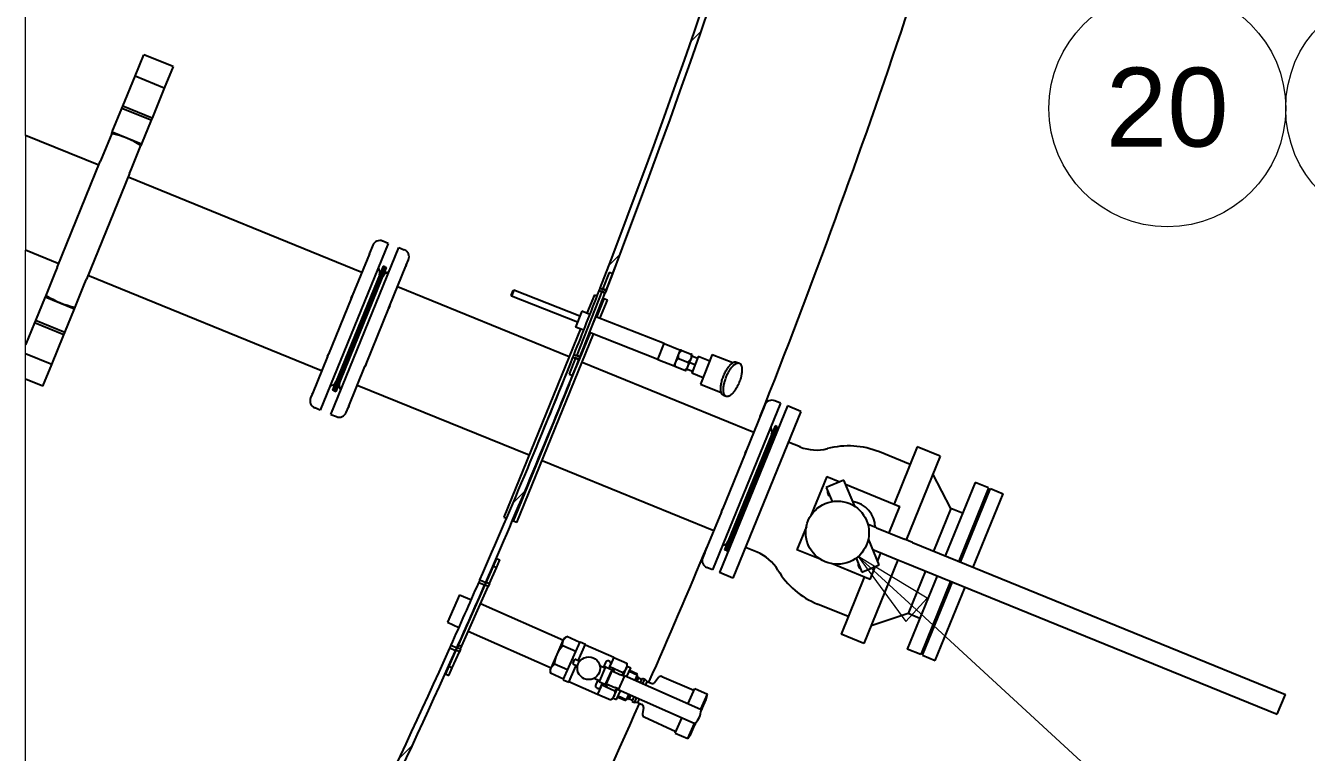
# Model space of a CAD drawing. Header units: millimetres. Extents: x 0 to 157650, y 0 to 89100.
# Drawn here: x 121416 to 127499, y 59235 to 62687 of the extents above; entities that cross this region are included whole.
import ezdxf

# ---------------------------------------------------------------- set-up
doc = ezdxf.new("R2010")
doc.units = ezdxf.units.MM
doc.header["$LTSCALE"] = 150
for name, color, linetype, lineweight in [('Hatch', 7, 'Continuous', 18), ('Symbol', 7, 'Continuous', 18), ('Visible', 7, 'Continuous', 25), ('Visible Narrow', 7, 'Continuous', 18)]:
    doc.layers.add(name, color=color, linetype=linetype, lineweight=lineweight)
doc.styles.add('Note Text', font='arial.ttf')
pattern_1 = [(45, (0, 0), (-336.7596, 336.7596), [])]
pattern_2 = [(30.00002, (0, 0), (-238.1252, 412.4445), [])]

# ---------------------------------------------------------------- blocks, each defined once
blk = doc.blocks.new('Balloon25')
at = {"layer": 'Symbol'}
for p, q in [((837.643, 399.417), (835.803, 401.109)), ((837.982, 399.785), (835.803, 401.109)), ((835.803, 401.109), (837.305, 399.049)), ((837.305, 399.049), (837.982, 399.785)), ((837.643, 399.417), (845.635, 392.073)), ((848.388, 393.293), (864.799, 393.293)), ((848.388, 385.793), (864.799, 385.793))]:
    blk.add_line(p, q, dxfattribs=at)
at = {"layer": 'Symbol', "flags": 128}
blk.add_lwpolyline([(837.982, 399.785), (835.803, 401.109), (837.305, 399.049), (837.982, 399.785)], dxfattribs=at)
at = {"layer": 'Symbol'}
for centre, start, end in [((848.388, 389.543), 90, 270), ((864.799, 389.543), 270, 90)]:
    blk.add_arc(centre, 3.75, start, end, dxfattribs=at)
blk.add_solid([(837.982, 399.785), (835.803, 401.109), (837.305, 399.049), (837.982, 399.785)], dxfattribs=at)
at = {"layer": 'Symbol', "insert": (856.594, 389.564), "char_height": 2.5, "attachment_point": 5, "style": 'Note Text'}
blk.add_mtext('PD1.C1.CV22', dxfattribs=at)
blk = doc.blocks.new('Balloon46')
at = {"layer": 'Symbol'}
for p, q in [((868.9, 423.341), (866.755, 421.962)), ((867.103, 421.603), (868.9, 423.341)), ((867.451, 421.243), (868.9, 423.341)), ((866.755, 421.962), (867.451, 421.243)), ((867.103, 421.603), (863.271, 417.895))]:
    blk.add_line(p, q, dxfattribs=at)
at = {"layer": 'Symbol', "flags": 128}
blk.add_lwpolyline([(867.451, 421.243), (868.9, 423.341), (866.755, 421.962), (867.451, 421.243)], dxfattribs=at)
at = {"layer": 'Symbol'}
for centre in [(845.586, 415.296), (853.086, 415.296), (860.586, 415.296)]:
    blk.add_circle(centre, 3.75, dxfattribs=at)
blk.add_solid([(867.451, 421.243), (868.9, 423.341), (866.755, 421.962), (867.451, 421.243)], dxfattribs=at)
at = {"layer": 'Symbol', "char_height": 2.5, "attachment_point": 5, "style": 'Note Text'}
for s, insert in [('20', (845.586, 415.317)), ('18', (853.086, 415.317)), ('22', (860.586, 415.296))]:
    blk.add_mtext(s, dxfattribs=dict(at, insert=insert))

msp = doc.modelspace()

# ---------------------------------------------------------------- hatches: boundary and pattern name
at = {"layer": 'Hatch'}
h = msp.add_hatch(dxfattribs=at)
h.set_pattern_fill('ANSI31', color=256, scale=3810, style=0)
h.set_pattern_definition(pattern_1)
edge = h.paths.add_edge_path()
edge.add_ellipse((90746.5, 74387.2), major_axis=(12957.5, 33426.4), ratio=1, start_angle=270, end_angle=284.76254)
edge.add_line((126371.3, 70374.9), (126341.5, 70378.3))
edge.add_ellipse((90746.5, 74387.2), major_axis=(-4008.9, -35595), ratio=1, start_angle=75.23746, end_angle=90, ccw=False)
edge.add_line((124144.9, 61440.5), (124172.9, 61429.7))
h = msp.add_hatch(dxfattribs=at)
h.set_pattern_fill('ANSI31', color=256, scale=3810, style=0)
h.set_pattern_definition(pattern_1)
h.paths.add_polyline_path([(124204.4, 61508.7), (124203.6, 61509), (124187.7, 61515.3), (124157.4, 61438.2), (124173.7, 61431.8), (124174.1, 61431.6)])
h = msp.add_hatch(dxfattribs=at)
h.set_pattern_fill('ANSI31', color=256, scale=3810, style=0)
h.set_pattern_definition(pattern_1)
edge = h.paths.add_edge_path()
edge.add_ellipse((90746.5, 74387.2), major_axis=(13273.5, 33302.2), ratio=1, start_angle=270, end_angle=270.51947)
edge.add_line((124167.7, 61416.2), (124139.7, 61427))
edge.add_ellipse((90746.5, 74387.2), major_axis=(-12960.2, -33393.2), ratio=1, start_angle=89.48053, end_angle=90, ccw=False)
edge.add_line((124020.8, 61124.8), (124048.7, 61113.7))
h = msp.add_hatch(dxfattribs=at)
h.set_pattern_fill('ANSI31', color=256, scale=3810, style=0)
h.set_pattern_definition(pattern_1)
h.paths.add_polyline_path([(124033.2, 61122.3), (124049.6, 61115.9), (124049.9, 61115.7), (124168.8, 61418.1), (124152.1, 61424.7), (124151.2, 61422.5)])
h = msp.add_hatch(dxfattribs=at)
h.set_pattern_fill('ANSI31', color=256, scale=3810, style=0)
h.set_pattern_definition(pattern_1)
edge = h.paths.add_edge_path()
edge.add_ellipse((90746.5, 74387.2), major_axis=(14344.9, 32854.9), ratio=1, start_angle=270, end_angle=271.83243)
edge.add_line((124043.3, 61100.2), (124015.5, 61111.3))
edge.add_ellipse((90746.5, 74387.2), major_axis=(-13275.9, -33268.9), ratio=1, start_angle=88.16757, end_angle=90, ccw=False)
edge.add_line((123573.9, 60054.3), (123601.4, 60042.3))
h = msp.add_hatch(dxfattribs=at)
h.set_pattern_fill('ANSI31', color=256, scale=3810, style=0)
h.set_pattern_definition(pattern_1)
h.paths.add_polyline_path([(123997.5, 61031.7), (124013.4, 61025.5), (124014.3, 61025.1), (124044.6, 61102.2), (124027.8, 61108.8), (124027, 61106.7)])
h = msp.add_hatch(dxfattribs=at)
h.set_pattern_fill('ANSI31', color=256, scale=3810, angle=-14.99998, style=0)
h.set_pattern_definition(pattern_2)
h.paths.add_polyline_path([(123652.7, 60112.6), (123636.2, 60119.9), (123602.7, 60044.2), (123619.2, 60036.9)])
h = msp.add_hatch(dxfattribs=at)
h.set_pattern_fill('ANSI31', color=256, scale=3810, style=0)
h.set_pattern_definition(pattern_1)
edge = h.paths.add_edge_path()
edge.add_ellipse((90746.5, 74387.2), major_axis=(14655.5, 32717.6), ratio=1, start_angle=270, end_angle=270.51947)
edge.add_line((123595.6, 60029), (123568.1, 60041))
edge.add_ellipse((90746.5, 74387.2), major_axis=(-14346.2, -32821.6), ratio=1, start_angle=89.48053, end_angle=90, ccw=False)
edge.add_line((123436.7, 59744), (123464.1, 59731.7))
h = msp.add_hatch(dxfattribs=at)
h.set_pattern_fill('ANSI31', color=256, scale=3810, angle=-14.99998, style=0)
h.set_pattern_definition(pattern_2)
h.paths.add_polyline_path([(123465.4, 59733.8), (123481.9, 59726.5), (123613.3, 60023.6), (123596.8, 60030.9)])
h = msp.add_hatch(dxfattribs=at)
h.set_pattern_fill('ANSI31', color=256, scale=3810, style=0)
h.set_pattern_definition(pattern_1)
edge = h.paths.add_edge_path()
edge.add_line((121629, 56180.2), (121594.2, 56180.2))
edge.add_ellipse((90746.5, 74387.2), major_axis=(-14656.5, -32684.3), ratio=1, start_angle=83.60259, end_angle=90)
edge.add_line((123430.8, 59730.8), (123458.1, 59718.5))
edge.add_ellipse((90746.5, 74387.2), major_axis=(18207, 30882.5), ratio=1, start_angle=270, end_angle=276.36912, ccw=False)
h = msp.add_hatch(dxfattribs=at)
h.set_pattern_fill('ANSI31', color=256, scale=3810, angle=-14.99998, style=0)
h.set_pattern_definition(pattern_2)
h.paths.add_polyline_path([(123426, 59644.7), (123442.5, 59637.5), (123476, 59713.2), (123459.5, 59720.5)])

# ---------------------------------------------------------------- linework, layer by layer
at = {"layer": 'Visible', "color": 9, "true_color": 0xc0c0c0}
for p, q in [((121935.7, 62446.7), (121977.5, 62549.3)), ((122116.4, 62492.7), (121977.5, 62549.3)), ((122116.4, 62492.7), (122074.6, 62390.1)), ((121878, 62305.1), (121935.7, 62446.7)), ((122074.6, 62390.1), (121935.7, 62446.7)), ((122074.6, 62390.1), (122017, 62248.5)), ((121827.9, 62182.1), (121873.7, 62294.3)), ((121873.7, 62294.3), (121878, 62305.1)), ((122012.6, 62237.8), (121873.7, 62294.3)), ((122017, 62248.5), (121878, 62305.1)), ((122012.6, 62237.8), (121966.8, 62125.5)), ((122017, 62248.5), (122012.6, 62237.8)), ((121763.6, 62024.1), (121416.1, 62165.7)), ((121824.8, 62174.5), (121779.6, 62063.5)), ((121824.8, 62174.5), (121827.9, 62182.1)), ((121827.9, 62182.1), (121966.8, 62125.5)), ((121918.5, 62006.9), (121963.7, 62117.9)), ((121966.8, 62125.5), (121963.7, 62117.9)), ((121779.6, 62063.5), (121770.7, 62041.7)), ((121565.9, 61539), (121770.7, 62041.7)), ((121909.7, 61985.1), (121704.9, 61482.4)), ((121909.7, 61985.1), (121918.5, 62006.9)), ((123012.4, 61515.4), (121902.5, 61967.5)), ((121573.1, 61556.5), (121416.1, 61620.5)), ((123138.2, 61653.1), (122815.6, 60861.3)), ((122865.6, 60841), (123188.2, 61632.8)), ((123064.9, 61644.1), (123050.9, 61609.8)), ((123138.2, 61653.1), (123111.8, 61663.9)), ((123188.2, 61632.8), (123214.6, 61622)), ((123048.5, 61603.9), (122967.3, 61404.7)), ((123048.5, 61603.9), (123050.9, 61609.8)), ((123224.1, 61550), (123234.4, 61575.1)), ((121557, 61517.1), (121511.8, 61406.2)), ((121565.9, 61539), (121557, 61517.1)), ((122821.9, 61047.8), (121712, 61499.9)), ((123113.6, 61544.9), (122873.6, 60955.9)), ((122882, 60952.6), (123121.9, 61541.6)), ((123121.9, 61541.6), (122882, 60952.6)), ((122890.3, 60949.2), (123130.2, 61538.2)), ((123121.9, 61541.6), (123113.6, 61544.9)), ((123121.9, 61541.6), (123130.2, 61538.2)), ((123145.7, 61357.4), (123222.1, 61544.9)), ((123224.1, 61550), (123222.1, 61544.9)), ((124187.7, 61515.3), (124157.4, 61438.2)), ((124174.1, 61431.6), (124204.4, 61508.7)), ((124204.4, 61508.7), (124187.7, 61515.3)), ((124204.4, 61508.7), (124219.2, 61546.1)), ((124219.2, 61546.1), (124218, 61546.6)), ((121650.8, 61349.6), (121696, 61460.5)), ((121696, 61460.5), (121704.9, 61482.4)), ((123997.3, 61114.1), (123181.9, 61446.3)), ((124144.9, 61440.5), (124172.9, 61429.7)), ((124157.4, 61438.2), (124174.1, 61431.6)), ((121508.8, 61398.6), (121463, 61286.3)), ((121511.8, 61406.2), (121508.8, 61398.6)), ((121508.8, 61398.6), (121647.7, 61342)), ((122962.2, 61392), (122854.4, 61127.5)), ((122962.2, 61392), (122967.3, 61404.7)), ((123722.5, 61406.2), (123731.3, 61428.5)), ((123722.5, 61406.2), (123724.2, 61402.3)), ((123735.2, 61430.2), (123724.2, 61402.3)), ((124036.9, 61279.3), (123724.2, 61402.3)), ((123731.3, 61428.5), (123735.2, 61430.2)), ((124047.8, 61307.2), (123735.2, 61430.2)), ((124152.1, 61424.7), (124033.2, 61122.3)), ((124049.9, 61115.7), (124168.8, 61418.1)), ((124117.1, 61408.2), (124081.7, 61321.2)), ((124117.1, 61408.2), (124130.3, 61402.9)), ((124162.3, 61389.8), (124127.1, 61303.3)), ((124167.7, 61416.2), (124139.7, 61427)), ((124143.8, 61296.7), (124179, 61383)), ((124152.1, 61424.7), (124154.3, 61430.4)), ((124168.8, 61418.1), (124152.1, 61424.7)), ((124179, 61383), (124162.3, 61389.8)), ((124174.1, 61431.6), (124168.8, 61418.1)), ((121601.9, 61229.7), (121647.7, 61342)), ((121647.7, 61342), (121650.8, 61349.6)), ((123032.7, 61080), (123140.7, 61345.1)), ((123145.7, 61357.4), (123140.7, 61345.1)), ((124057.1, 61330.8), (124027.6, 61255.7)), ((124096.2, 61315.5), (124057.1, 61330.8)), ((121458.6, 61275.6), (121416.1, 61171.1)), ((121463, 61286.3), (121458.6, 61275.6)), ((121597.6, 61219), (121458.6, 61275.6)), ((121601.9, 61229.7), (121463, 61286.3)), ((124066.7, 61240.3), (124027.6, 61255.7)), ((124448, 61177.1), (124124.1, 61304.5)), ((121539.9, 61077.4), (121597.6, 61219)), ((121597.6, 61219), (121601.9, 61229.7)), ((124051.2, 61246.4), (123687.1, 60352.5)), ((123748.9, 60327.3), (124113.4, 61222)), ((124096.6, 61228.6), (124029.5, 61063.9)), ((124418.5, 61102), (124094.6, 61229.4)), ((124418.4, 61101.9), (124448, 61177.2)), ((124448, 61177.2), (124526.2, 61146.5)), ((124517.2, 61123.7), (124520.4, 61131.6)), ((124520.4, 61131.6), (124526.2, 61146.5)), ((124531.8, 61144.3), (124576.5, 61126.7)), ((121539.9, 61077.4), (121416.1, 61127.8)), ((121498.1, 60974.8), (121539.9, 61077.4)), ((122849.5, 61115.5), (122778.3, 60940.5)), ((122849.5, 61115.5), (122854.4, 61127.5)), ((123032.7, 61080), (123027.6, 61067.6)), ((123830.7, 60657.5), (124006.8, 61089.6)), ((124027.8, 61108.8), (123997.5, 61031.7)), ((124014.3, 61025.1), (124044.6, 61102.2)), ((124043.3, 61100.2), (124015.5, 61111.3)), ((124020.8, 61124.8), (124048.7, 61113.7)), ((124027.8, 61108.8), (124030.1, 61114.5)), ((124044.6, 61102.2), (124027.8, 61108.8)), ((124033.2, 61122.3), (124049.9, 61115.7)), ((124049.9, 61115.7), (124044.6, 61102.2)), ((124059.2, 61089), (124874.6, 60756.8)), ((124418.4, 61101.9), (124496.6, 61071.1)), ((124496.6, 61071.1), (124502.4, 61086)), ((124502.4, 61086), (124505.5, 61093.9)), ((124505.5, 61093.9), (124517.2, 61123.7)), ((124516.9, 61106.6), (124561.7, 61089)), ((124561.4, 61072), (124558.3, 61064)), ((124573.1, 61101.7), (124561.4, 61072)), ((124595.1, 61075.9), (124567.2, 61086.9)), ((124576.2, 61109.7), (124573.1, 61101.7)), ((124582.1, 61124.5), (124576.2, 61109.7)), ((124607.2, 61106.6), (124579.3, 61117.6)), ((124610.6, 61115.2), (124579.7, 61036.5)), ((124665.1, 61093.8), (124610.6, 61115.2)), ((124677.3, 61125), (124621.9, 60984)), ((124677.3, 61125), (124775.1, 61086.5)), ((124792.3, 61089.4), (124805.3, 61084.3)), ((122951.3, 60880.2), (123027.6, 61067.6)), ((123997.5, 61031.7), (124014.3, 61025.1)), ((123999.6, 60987.7), (124014.3, 61025.1)), ((124502.1, 61068.9), (124546.9, 61051.3)), ((124558.3, 61064), (124552.4, 61049.2)), ((124583.1, 61045.2), (124555.2, 61056.1)), ((124634.1, 61015.1), (124579.7, 61036.5)), ((121498.1, 60974.8), (121416.1, 61008.2)), ((122882, 60952.6), (122873.6, 60955.9)), ((122882, 60952.6), (122890.3, 60949.2)), ((123806.9, 60646.5), (122991.4, 60978.7)), ((123998.6, 60988.1), (123732.2, 60334.1)), ((123999.6, 60987.7), (123998.4, 60988.2)), ((124621.9, 60984), (124719.6, 60945.5)), ((122776.5, 60936.2), (122769.5, 60919)), ((122776.5, 60936.2), (122778.3, 60940.5)), ((125000.4, 60894.5), (124677.8, 60102.7)), ((124730.2, 60931.7), (124743.2, 60926.6)), ((125000.4, 60894.5), (124974, 60905.3)), ((122815.6, 60861.3), (122789.2, 60872.1)), ((122865.6, 60841), (122892, 60830.2)), ((122939, 60850), (122949.2, 60875.1)), ((122951.3, 60880.2), (122949.2, 60875.1)), ((125033.7, 60881), (124711.1, 60089.1)), ((125097.6, 60854.9), (124775, 60063.1)), ((124914.8, 60855.3), (124838.4, 60667.9)), ((124914.8, 60855.3), (124916.8, 60860.4)), ((124927.1, 60885.5), (124916.8, 60860.4)), ((125097.6, 60854.9), (125033.7, 60881)), ((124975.7, 60786.3), (124735.8, 60197.3)), ((124984.1, 60782.9), (124744.1, 60193.9)), ((124984.1, 60782.9), (124975.7, 60786.3)), ((124982.9, 60780.2), (124993.2, 60781.6)), ((125093.8, 60686.4), (125038.2, 60709.1)), ((124833.4, 60655.5), (124725.4, 60390.4)), ((124833.4, 60655.5), (124838.4, 60667.9)), ((125616.9, 60602.9), (125471, 60662.3)), ((125650.9, 60686.2), (125540.5, 60415.4)), ((125759.2, 60642.1), (125650.9, 60686.2)), ((123868.7, 60621.4), (124684.1, 60289.2)), ((125759.2, 60642.1), (125597.4, 60244.8)), ((125221, 60545.5), (125145.9, 60361.3)), ((125301.7, 60527.8), (125218.8, 60492.9)), ((125221, 60545.5), (125283.4, 60520.1)), ((125353.6, 60404.4), (125301.7, 60527.8)), ((125810.6, 60394.4), (125725.3, 60558.7)), ((125218.8, 60492.9), (125246.5, 60426.9)), ((125309.4, 60509.5), (125568.3, 60404)), ((125925.6, 60517.6), (125783.5, 60169)), ((125989.5, 60491.6), (125847.4, 60142.9)), ((125855.7, 60139.5), (125997.8, 60488.2)), ((125916.9, 60114.6), (126058.9, 60463.3)), ((125989.5, 60491.6), (125925.6, 60517.6)), ((125997.8, 60488.2), (126058.9, 60463.3)), ((125516.8, 60277.6), (125568.3, 60404)), ((123687.1, 60352.5), (123700.2, 60347.1)), ((124720.3, 60378.1), (124644, 60190.6)), ((124720.3, 60378.1), (124725.4, 60390.4)), ((125810.6, 60394.4), (125727.9, 60191.6)), ((125866.1, 60371.8), (125810.6, 60394.4)), ((125955.3, 60384), (125949, 60392.2)), ((123748.9, 60327.3), (123732.2, 60334.1)), ((125124.2, 60307.8), (125079.5, 60198.2)), ((125416, 60318.7), (125417.4, 60318.1)), ((125456.7, 60302.1), (125417.4, 60318.1)), ((125456.7, 60302.1), (125589.4, 60248)), ((125470.5, 60126.9), (125418.6, 60250.2)), ((125628.7, 60232), (125589.4, 60248)), ((125628.7, 60232), (127399.1, 59510.8)), ((124641.9, 60185.5), (124631.7, 60160.4)), ((124641.9, 60185.5), (124644, 60190.6)), ((124744.1, 60193.9), (124735.8, 60197.3)), ((124745.3, 60196.7), (124751.6, 60188.5)), ((124890, 60186.3), (124834.5, 60209)), ((125189.1, 60153.6), (125079.5, 60198.2)), ((125359.8, 60157.9), (125387.6, 60091.9)), ((125440.3, 60198.6), (125550.9, 60153.6)), ((125462.8, 60145.2), (125478.3, 60183.2)), ((123636.2, 60119.9), (123602.7, 60044.2)), ((123619.2, 60036.9), (123652.7, 60112.6)), ((123652.5, 60156.7), (123636.2, 60119.9)), ((123652.7, 60112.6), (123636.2, 60119.9)), ((123652.5, 60156.7), (123669, 60149.4)), ((123652.7, 60112.6), (123669, 60149.4)), ((124677.8, 60102.7), (124651.4, 60113.5)), ((125426.8, 60056.7), (125242.6, 60131.8)), ((125387.6, 60091.9), (125470.5, 60126.9)), ((125558.9, 60150.3), (125397, 59753)), ((125426.8, 60056.7), (125452.2, 60119.2)), ((125550.9, 60153.6), (125590.2, 60137.6)), ((125590.2, 60137.6), (127360.6, 59416.4)), ((125689.5, 60097.1), (125606.8, 59894.3)), ((123595.6, 60029), (123568.1, 60041)), ((123573.9, 60054.3), (123601.4, 60042.3)), ((123596.8, 60030.9), (123602.7, 60044.2)), ((123602.7, 60044.2), (123619.2, 60036.9)), ((123619.2, 60036.9), (123613.3, 60023.6)), ((124775, 60063.1), (124711.1, 60089.1)), ((125399, 60068.1), (125288.7, 59797.2)), ((125745, 60074.5), (125603, 59725.8)), ((125808.9, 60048.5), (125666.9, 59699.8)), ((125675.2, 59696.4), (125817.3, 60045.1)), ((123477.3, 59983.2), (123420.3, 59854.3)), ((123596.8, 60030.9), (123465.4, 59733.8)), ((123477.3, 59983.2), (123532.9, 59960.7)), ((123481.9, 59726.5), (123613.3, 60023.6)), ((123613.3, 60023.6), (123596.8, 60030.9)), ((125736.3, 59671.5), (125878.4, 60020.2)), ((123560.4, 59948.6), (123560.4, 59948.6)), ((123970.2, 59767.3), (123576.9, 59941.3)), ((125322.6, 59880.5), (125176.8, 59940)), ((123420.3, 59854.3), (123474.3, 59828.3)), ((125606.8, 59894.3), (125431, 59836.4)), ((125662.4, 59871.7), (125606.8, 59894.3)), ((123501.8, 59816.1), (123501.7, 59816.1)), ((123911.5, 59634.8), (123518.3, 59808.8)), ((125397, 59753), (125288.7, 59797.2)), ((125717.7, 59800.6), (125707.4, 59799.2)), ((123436.7, 59744), (123464.1, 59731.7)), ((123459.5, 59720.5), (123465.4, 59733.8)), ((123465.4, 59733.8), (123481.9, 59726.5)), ((123940.9, 59701), (123969.8, 59766.4)), ((124028.7, 59714.3), (123966.9, 59741.6)), ((123969.4, 59580.2), (124049.5, 59761.2)), ((123969.8, 59766.4), (123974.2, 59776.5)), ((123974.2, 59776.5), (123986.1, 59785.2)), ((124048, 59757.8), (123986.1, 59785.2)), ((124040.4, 59670.1), (124075.6, 59749.7)), ((124049.5, 59761.2), (124075.6, 59749.7)), ((124074.3, 59747), (124210.1, 59686.9)), ((123459.5, 59720.5), (123426, 59644.7)), ((123458.1, 59718.5), (123430.8, 59730.8)), ((123442.5, 59637.5), (123476, 59713.2)), ((123476, 59713.2), (123459.5, 59720.5)), ((123481.9, 59726.5), (123476, 59713.2)), ((123911.9, 59635.7), (123940.9, 59701)), ((124014.2, 59655.5), (124023.9, 59677.4)), ((124040.4, 59670.1), (124023.9, 59677.4)), ((124040.4, 59670.1), (124053, 59673.9)), ((124210.1, 59686.9), (124194.4, 59651.2)), ((124209.8, 59686.2), (124271.7, 59658.8)), ((125666.9, 59699.8), (125603, 59725.8)), ((125675.2, 59696.4), (125736.3, 59671.5)), ((123426, 59644.7), (123409.7, 59608)), ((123426, 59644.7), (123442.5, 59637.5)), ((123426.2, 59600.7), (123442.5, 59637.5)), ((123907.5, 59625.6), (123911.9, 59635.7)), ((123907.5, 59625.6), (123909, 59610.9)), ((123970.9, 59583.6), (123909, 59610.9)), ((123990.2, 59627.1), (123928.3, 59654.5)), ((123995.4, 59568.6), (124030.6, 59648.2)), ((124014.2, 59655.5), (124030.6, 59648.2)), ((124036.4, 59636.3), (124030.6, 59648.2)), ((124168.7, 59638), (124140.8, 59574.9)), ((124142.8, 59647.8), (124166.2, 59637.5)), ((124169.7, 59662.1), (124160, 59640.2)), ((124166.2, 59637.5), (124168.1, 59636.6)), ((124197.8, 59625.1), (124169.9, 59562)), ((124173.4, 59640.8), (124202.5, 59627.9)), ((124174.4, 59561.6), (124201.1, 59622)), ((124187.1, 59634.8), (124194.4, 59651.2)), ((124190.6, 59642.6), (124252.4, 59615.3)), ((124201.1, 59622), (124241.6, 59604.1)), ((124210.3, 59624.5), (124202.5, 59627.9)), ((124211.4, 59619.1), (124210.8, 59617.7)), ((124253.2, 59598.9), (124273.3, 59644.2)), ((124253.2, 59598.9), (124268.8, 59634.1)), ((124268.8, 59634.1), (124273.3, 59644.2)), ((124271.5, 59595.8), (124289.7, 59636.9)), ((124273.3, 59644.2), (124271.7, 59658.8)), ((124273.3, 59644.2), (124289.7, 59636.9)), ((124282.5, 59620.5), (124320.9, 59603.5)), ((124322.7, 59607.6), (124284.3, 59624.6)), ((123409.7, 59608), (123426.2, 59600.7)), ((123969.4, 59580.2), (123995.4, 59568.6)), ((123996.7, 59571.4), (124132.5, 59511.3)), ((124116.1, 59587.4), (124139.5, 59577.1)), ((124133.3, 59579.8), (124123.6, 59557.9)), ((124139.5, 59577.1), (124141.4, 59576.2)), ((124171, 59556.6), (124141.9, 59569.5)), ((124148.2, 59547), (124155.5, 59563.4)), ((124152, 59555.5), (124213.9, 59528.2)), ((124178.7, 59553.2), (124171, 59556.6)), ((124174.4, 59561.6), (124214.9, 59543.7)), ((124184.1, 59557.4), (124183.5, 59556)), ((124258.7, 59596.5), (124232, 59536.2)), ((124253.2, 59598.9), (124241.6, 59604.1)), ((124253.2, 59598.9), (124258.7, 59596.5)), ((124260.5, 59600.6), (124258.7, 59596.5)), ((124260.5, 59600.6), (124621.3, 59441)), ((124320.9, 59603.5), (124309.9, 59578.8)), ((124317.8, 59596.6), (124327.2, 59592.4)), ((124319.3, 59574.6), (124327.2, 59592.4)), ((124320.9, 59603.5), (124322.7, 59607.6)), ((124320.9, 59573.9), (124327.6, 59589)), ((124327.6, 59589), (124327.2, 59592.4)), ((124327.6, 59589), (124342.7, 59582.3)), ((124336, 59567.2), (124345.3, 59588.1)), ((124345.3, 59588.1), (124356.6, 59583.1)), ((124347.4, 59562.2), (124356.6, 59583.1)), ((124368.5, 59571.7), (124356.6, 59583.1)), ((124361.5, 59555.9), (124368.5, 59571.7)), ((124368.5, 59571.7), (124386.8, 59563.6)), ((124402.8, 59567.5), (124422.4, 59591.9)), ((124438.3, 59595.8), (124590.3, 59530.2)), ((124148.2, 59547), (124132.5, 59511.3)), ((124132.8, 59512), (124194.6, 59484.6)), ((124206.5, 59493.3), (124194.6, 59484.6)), ((124206.5, 59493.3), (124226.5, 59538.6)), ((124206.5, 59493.3), (124211, 59503.4)), ((124206.5, 59493.3), (124223, 59486)), ((124211, 59503.4), (124226.5, 59538.6)), ((124226.5, 59538.6), (124214.9, 59543.7)), ((124223, 59486), (124241.2, 59527.2)), ((124226.5, 59538.6), (124232, 59536.2)), ((124228.4, 59498.4), (124266.8, 59481.4)), ((124232, 59536.2), (124230.2, 59532)), ((124591, 59372.4), (124230.2, 59532)), ((124268.6, 59485.4), (124230.2, 59502.4)), ((124279.6, 59510.2), (124268.6, 59485.4)), ((124271.7, 59492.3), (124281.1, 59488.2)), ((124281.1, 59488.2), (124289, 59506)), ((124283.9, 59490.2), (124281.1, 59488.2)), ((124283.9, 59490.2), (124290.6, 59505.3)), ((124283.9, 59490.2), (124299, 59483.5)), ((124296.4, 59477.7), (124305.7, 59498.6)), ((124307.8, 59472.7), (124317, 59493.6)), ((124562.4, 59467.1), (124593.9, 59538.3)), ((124593.9, 59538.3), (124654.1, 59511.7)), ((124622.5, 59440.2), (124654.1, 59511.7)), ((127360.6, 59416.4), (127399.1, 59510.8)), ((124266.8, 59481.4), (124268.6, 59485.4)), ((124296.4, 59477.7), (124307.8, 59472.7)), ((124324.2, 59471.6), (124307.8, 59472.7)), ((124324.2, 59471.6), (124331.2, 59487.4)), ((124324.2, 59471.6), (124342.5, 59463.5)), ((124350.4, 59449.1), (124345.5, 59418.1)), ((124623.8, 59432), (124647.9, 59486.6)), ((124353.3, 59403.7), (124504.1, 59335.4)), ((124500.5, 59327.2), (124532, 59398.5)), ((124560.8, 59300.6), (124592.4, 59372)), ((124575.1, 59322.1), (124599.2, 59376.6)), ((124500.5, 59327.2), (124560.8, 59300.6))]:
    msp.add_line(p, q, dxfattribs=at)
for centre, radius in [((125271.4, 60279), 150), ((124090.4, 59634.9), 54)]:
    msp.add_circle(centre, radius, dxfattribs=at)
for centre, radius, start, end in [((90746.5, 74387.2), 35820, 338.81153, 353.57407), ((90746.5, 74387.2), 35850, 338.81153, 353.57407), ((90746.5, 74387.2), 36750, 338.35276, 344.61335), ((121737.8, 61762), 421.5, 57.58618, 78.08399), ((123098.2, 61630.6), 36, 67.83509, 157.83509), ((123201, 61588.7), 36, 337.83509, 67.83509), ((123066, 61515.7), 33, 337.83509, 40.79939), ((123143.8, 61484), 33, 94.87078, 157.83509), ((121737.8, 61762), 421.5, 237.58618, 258.08399), ((90746.5, 74387.2), 35820, 338.26885, 338.78832), ((90746.5, 74387.2), 35850, 338.26885, 338.78832), ((90746.5, 74387.2), 35820, 336.41321, 338.24564), ((90746.5, 74387.2), 35850, 336.41321, 338.24564), ((122860, 61010.1), 33, 274.87078, 337.83509), ((122937.8, 60978.4), 33, 157.83509, 220.79939), ((122802.8, 60905.4), 36, 157.83509, 247.83509), ((124960.4, 60872), 36, 67.83509, 157.83509), ((122905.6, 60863.5), 36, 247.83509, 337.83509), ((124928.2, 60757.1), 33, 337.83509, 40.79939), ((125171.3, 60876.8), 205.5, 247.83509, 284.84876), ((125323.9, 60301.1), 390, 67.83509, 104.84876), ((125251.5, 60473.2), 27, 169.27778, 236.3924), ((125323.9, 60301.1), 127.5, 1.41326, 80.86937), ((124722.2, 60251.5), 33, 274.87078, 337.83509), ((90746.5, 74387.2), 36750, 336.21934, 337.31741), ((124665, 60146.8), 36, 157.83509, 247.83509), ((124812.5, 59996), 205.5, 30.82141, 67.83509), ((125323.9, 60301.1), 390, 210.82141, 247.83509), ((125396.4, 60129.1), 27, 169.27778, 236.3924), ((90746.5, 74387.2), 35820, 335.87053, 336.39), ((90746.5, 74387.2), 35850, 335.87053, 336.39), ((90746.5, 74387.2), 35820, 329.44991, 335.84732), ((90746.5, 74387.2), 35850, 329.4782, 335.84732), ((124182, 59656.7), 13.5, 336.13398, 156.13398), ((124135.9, 59552.4), 13.5, 156.13398, 336.13398), ((124392.3, 59576), 13.5, 246.13398, 321.13398), ((124432.9, 59583.4), 13.5, 66.63398, 141.13398), ((124069, 59644.4), 600, 344.75675, 347.22452), ((90746.5, 74387.2), 36750, 330.30199, 336.04862), ((124337, 59451.1), 13.5, 351.13398, 66.13398), ((124531.8, 59439.6), 92.2, 314.03775, 358.23021), ((124619.5, 59436.9), 4.5, 358.23021, 66.13398), ((122965.9, 60132.4), 1800, 337.0752, 337.47795), ((124358.9, 59416), 13.5, 171.13398, 245.63398), ((124592.8, 59376.5), 4.5, 246.13398, 314.03775), ((122965.9, 60132.4), 1800, 334.79001, 335.19276), ((124069, 59644.4), 600, 325.04344, 327.51121)]:
    msp.add_arc(centre, radius, start, end, dxfattribs=at)
for centre, major_axis, start_param, end_param in [((124171.6, 59636.7), (1.82, 4.12), 0, 1.570796), ((124200.7, 59623.8), (1.82, 4.12), 0, 1.570796), ((124208.5, 59620.4), (1.82, 4.12), 4.712389, 6.283185), ((124143.7, 59573.6), (-1.82, -4.12), 4.712389, 6.283185), ((124172.8, 59560.7), (-1.82, -4.12), 4.712389, 6.283185), ((124180.6, 59557.3), (-1.82, -4.12), 0, 1.570796)]:
    msp.add_ellipse(centre, major_axis=major_axis, ratio=0.707107, start_param=start_param, end_param=end_param, dxfattribs=at)
for points, knots in [([(123050.9, 61609.8), (123050.8, 61609.6), (123050.7, 61609.3), (123050.3, 61608.2), (123049.8, 61607.1), (123049, 61605.1), (123048.7, 61604.5), (123048.5, 61603.9)], [-2.1952792, -2.1952792, -2.1952792, -2.1952792, -2.0993492, -2.0993492, -1.8229843, -1.8229843, -1.7097702, -1.7097702, -1.7097702, -1.7097702]), ([(123222.1, 61544.9), (123222.3, 61545.4), (123222.5, 61545.9), (123223.2, 61547.6), (123223.6, 61548.6), (123224, 61549.6), (123224.1, 61549.8), (123224.1, 61550)], [-2.1952792, -2.1952792, -2.1952792, -2.1952792, -2.0993492, -2.0993492, -1.8229843, -1.8229843, -1.7097702, -1.7097702, -1.7097702, -1.7097702]), ([(124139.7, 61427), (124141.1, 61430.7), (124142.7, 61434.7), (124144.2, 61438.5), (124144.4, 61439.2), (124144.7, 61439.9), (124144.9, 61440.5)], [1.2178641, 1.2178641, 1.2178641, 1.2178641, 1.8155262, 1.8155262, 1.8155262, 1.9237286, 1.9237286, 1.9237286, 1.9237286]), ([(122967.3, 61404.7), (122967, 61403.9), (122966.7, 61403.1), (122965.5, 61400), (122964.5, 61397.6), (122963, 61394.1), (122962.6, 61393.1), (122962.2, 61392)], [-2.1952792, -2.1952792, -2.1952792, -2.1952792, -2.0993492, -2.0993492, -1.8229843, -1.8229843, -1.7097702, -1.7097702, -1.7097702, -1.7097702]), ([(123140.7, 61345.1), (123141, 61346), (123141.4, 61346.8), (123142.7, 61350.2), (123143.7, 61352.6), (123145, 61355.7), (123145.3, 61356.6), (123145.7, 61357.4)], [-2.1952792, -2.1952792, -2.1952792, -2.1952792, -2.0993492, -2.0993492, -1.8229843, -1.8229843, -1.7097702, -1.7097702, -1.7097702, -1.7097702]), ([(122854.4, 61127.5), (122854.1, 61126.6), (122853.7, 61125.7), (122852.4, 61122.5), (122851.4, 61120.2), (122850.2, 61117.1), (122849.9, 61116.3), (122849.5, 61115.5)], [-2.1952792, -2.1952792, -2.1952792, -2.1952792, -2.0993492, -2.0993492, -1.8229843, -1.8229843, -1.7097702, -1.7097702, -1.7097702, -1.7097702]), ([(123027.6, 61067.6), (123027.9, 61068.4), (123028.2, 61069.1), (123029.4, 61072.1), (123030.4, 61074.5), (123031.8, 61077.9), (123032.2, 61078.9), (123032.7, 61080)], [-2.1952792, -2.1952792, -2.1952792, -2.1952792, -2.0993492, -2.0993492, -1.8229843, -1.8229843, -1.7097702, -1.7097702, -1.7097702, -1.7097702]), ([(124015.5, 61111.3), (124016.9, 61115), (124018.5, 61119), (124020, 61122.8), (124020.3, 61123.5), (124020.6, 61124.1), (124020.8, 61124.8)], [1.2178641, 1.2178641, 1.2178641, 1.2178641, 1.8155262, 1.8155262, 1.8155262, 1.9237286, 1.9237286, 1.9237286, 1.9237286]), ([(124730.3, 61022.7), (124731.6, 61026.2), (124734.5, 61033.1), (124738.6, 61041.3), (124742.8, 61049.2), (124746.4, 61055.2), (124751, 61062.2), (124754.8, 61067.3), (124759.5, 61073.1), (124763.4, 61077.2), (124768.1, 61081.6), (124771.9, 61084.5), (124776.4, 61087.4), (124779.9, 61089), (124784.1, 61090.2), (124787.3, 61090.5), (124790.2, 61090.1), (124791.6, 61089.7), (124792.3, 61089.4)], [0, 0, 0, 0, 0.1309, 0.261799, 0.327249, 0.458149, 0.523599, 0.654498, 0.719948, 0.850848, 0.916298, 1.047198, 1.112647, 1.243547, 1.308997, 1.439897, 1.505346, 1.570796, 1.570796, 1.570796, 1.570796]), ([(124743.2, 61017.6), (124741.9, 61014.2), (124739.3, 61007.2), (124736.7, 60998.4), (124734.4, 60989.7), (124732.9, 60982.9), (124731.5, 60974.6), (124730.8, 60968.3), (124730.3, 60960.8), (124730.4, 60955.2), (124730.8, 60948.8), (124731.6, 60944.1), (124733, 60938.9), (124734.5, 60935.3), (124736.7, 60931.6), (124738.8, 60929.2), (124741.9, 60927), (124744.6, 60926), (124748.2, 60925.5), (124751.4, 60925.8), (124755.6, 60927), (124759.1, 60928.6), (124763.7, 60931.5), (124767.4, 60934.4), (124772.2, 60938.8), (124776, 60942.9), (124780.8, 60948.7), (124784.5, 60953.8), (124789.1, 60960.8), (124792.7, 60966.8), (124797, 60974.7), (124800.2, 60981.3), (124803.9, 60989.8), (124806.6, 60996.7), (124809.7, 61005.5), (124811.8, 61012.5), (124814.1, 61021.2), (124815.6, 61028), (124816.9, 61036.2), (124817.7, 61042.6), (124818.1, 61050.1), (124818.1, 61055.7), (124817.6, 61062.1), (124816.9, 61066.8), (124815.5, 61072), (124814, 61075.6), (124811.8, 61079.3), (124809.6, 61081.7), (124806.6, 61083.8), (124803.9, 61084.9), (124800.3, 61085.4), (124797.1, 61085.1), (124792.9, 61083.9), (124789.4, 61082.3), (124784.8, 61079.4), (124781.1, 61076.5), (124776.3, 61072.1), (124772.5, 61068), (124767.7, 61062.2), (124764, 61057.1), (124759.4, 61050.1), (124755.8, 61044.1), (124751.5, 61036.2), (124747.5, 61028), (124744.6, 61021.1), (124743.2, 61017.6)], [-6.283185, -6.283185, -6.283185, -6.283185, -6.152286, -6.021386, -5.955936, -5.825036, -5.759587, -5.628687, -5.563237, -5.432337, -5.366887, -5.235988, -5.170538, -5.039638, -4.974188, -4.843289, -4.777839, -4.646939, -4.581489, -4.45059, -4.38514, -4.25424, -4.18879, -4.057891, -3.992441, -3.861541, -3.796091, -3.665191, -3.599742, -3.468842, -3.403392, -3.272492, -3.207043, -3.076143, -3.010693, -2.879793, -2.814343, -2.683444, -2.617994, -2.487094, -2.421644, -2.290745, -2.225295, -2.094395, -2.028945, -1.898046, -1.832596, -1.701696, -1.636246, -1.505346, -1.439897, -1.308997, -1.243547, -1.112647, -1.047198, -0.916298, -0.850848, -0.719948, -0.654498, -0.523599, -0.458149, -0.327249, -0.261799, -0.1309, 0, 0, 0, 0]), ([(124730.2, 60931.7), (124729.6, 60931.9), (124728.3, 60932.6), (124725.9, 60934.3), (124723.7, 60936.7), (124721.5, 60940.4), (124720, 60944), (124718.6, 60949.2), (124717.9, 60953.9), (124717.4, 60960.3), (124717.4, 60965.9), (124717.8, 60973.4), (124718.6, 60979.7), (124719.9, 60988), (124721.4, 60994.8), (124723.7, 61003.5), (124726.4, 61012.3), (124728.9, 61019.3), (124730.3, 61022.7)], [4.712389, 4.712389, 4.712389, 4.712389, 4.777839, 4.843289, 4.974188, 5.039638, 5.170538, 5.235988, 5.366887, 5.432337, 5.563237, 5.628687, 5.759587, 5.825036, 5.955936, 6.021386, 6.152286, 6.283185, 6.283185, 6.283185, 6.283185]), ([(122778.3, 60940.5), (122778.1, 60940.1), (122777.9, 60939.6), (122777.3, 60938.1), (122776.9, 60937.2), (122776.6, 60936.5), (122776.5, 60936.3), (122776.5, 60936.2)], [-2.1952792, -2.1952792, -2.1952792, -2.1952792, -2.0993492, -2.0993492, -1.8229843, -1.8229843, -1.7097702, -1.7097702, -1.7097702, -1.7097702]), ([(122949.2, 60875.1), (122949.2, 60875.2), (122949.3, 60875.4), (122949.7, 60876.3), (122950.1, 60877.2), (122950.8, 60879), (122951, 60879.6), (122951.3, 60880.2)], [-2.1952792, -2.1952792, -2.1952792, -2.1952792, -2.0993492, -2.0993492, -1.8229843, -1.8229843, -1.7097702, -1.7097702, -1.7097702, -1.7097702]), ([(124916.8, 60860.4), (124916.8, 60860.3), (124916.7, 60860.1), (124916.3, 60859.2), (124916, 60858.3), (124915.2, 60856.5), (124915, 60855.9), (124914.8, 60855.3)], [-2.1952792, -2.1952792, -2.1952792, -2.1952792, -2.0993492, -2.0993492, -1.8229843, -1.8229843, -1.7097702, -1.7097702, -1.7097702, -1.7097702]), ([(124838.4, 60667.9), (124838.1, 60667.1), (124837.8, 60666.4), (124836.6, 60663.4), (124835.6, 60661), (124834.2, 60657.6), (124833.8, 60656.6), (124833.4, 60655.5)], [-2.1952792, -2.1952792, -2.1952792, -2.1952792, -2.0993492, -2.0993492, -1.8229843, -1.8229843, -1.7097702, -1.7097702, -1.7097702, -1.7097702]), ([(124725.4, 60390.4), (124725, 60389.5), (124724.6, 60388.7), (124723.3, 60385.3), (124722.3, 60382.9), (124721, 60379.8), (124720.7, 60378.9), (124720.3, 60378.1)], [-2.1952792, -2.1952792, -2.1952792, -2.1952792, -2.0993492, -2.0993492, -1.8229843, -1.8229843, -1.7097702, -1.7097702, -1.7097702, -1.7097702]), ([(124644, 60190.6), (124643.8, 60190.1), (124643.6, 60189.6), (124642.9, 60187.9), (124642.4, 60186.9), (124642, 60185.9), (124642, 60185.7), (124641.9, 60185.5)], [-2.1952792, -2.1952792, -2.1952792, -2.1952792, -2.0993492, -2.0993492, -1.8229843, -1.8229843, -1.7097702, -1.7097702, -1.7097702, -1.7097702]), ([(123568.1, 60041), (123569.7, 60044.6), (123571.4, 60048.6), (123573.1, 60052.3), (123573.4, 60053), (123573.6, 60053.6), (123573.9, 60054.3)], [1.2178641, 1.2178641, 1.2178641, 1.2178641, 1.8155262, 1.8155262, 1.8155262, 1.9237286, 1.9237286, 1.9237286, 1.9237286]), ([(123601.4, 60042.3), (123600.3, 60039.6), (123599, 60036.8), (123597.8, 60034), (123597, 60032.2), (123596.3, 60030.6), (123595.6, 60029)], [-1.9237286, -1.9237286, -1.9237286, -1.9237286, -1.484034, -1.484034, -1.484034, -1.2178641, -1.2178641, -1.2178641, -1.2178641]), ([(123430.8, 59730.8), (123432.4, 59734.3), (123434.2, 59738.3), (123435.8, 59742), (123436.1, 59742.7), (123436.4, 59743.4), (123436.7, 59744)], [1.2178641, 1.2178641, 1.2178641, 1.2178641, 1.8155262, 1.8155262, 1.8155262, 1.9237286, 1.9237286, 1.9237286, 1.9237286]), ([(123464.1, 59731.7), (123462.9, 59729.1), (123461.6, 59726.2), (123460.4, 59723.4), (123459.6, 59721.8), (123458.9, 59720.1), (123458.1, 59718.5)], [-1.9237286, -1.9237286, -1.9237286, -1.9237286, -1.484034, -1.484034, -1.484034, -1.2178641, -1.2178641, -1.2178641, -1.2178641])]:
    msp.add_open_spline(points, degree=3, knots=knots, dxfattribs=at)
for points in [[(124172.9, 61429.7), (124172.2, 61427.9), (124171.5, 61425.9), (124170.7, 61424)], [(124048.7, 61113.7), (124048, 61111.9), (124047.2, 61110), (124046.4, 61108)]]:
    msp.add_open_spline(points, degree=3, dxfattribs=at)
for points, weights in [([(124520.4, 61131.6), (124524.1, 61138.2), (124531.8, 61144.3)], [1, 1.02302997976, 1.0001575147]), ([(124531.8, 61144.3), (124527.2, 61146.1), (124526.2, 61146.5)], [1.0001575147, 1.02302997976, 1]), ([(124496.6, 61071.1), (124497.5, 61070.7), (124502.1, 61068.9)], [1, 1.02302997976, 1.0001575147]), ([(124502.1, 61068.9), (124500.7, 61078.7), (124502.4, 61086)], [1.0001575147, 1.02302997976, 1]), ([(124505.5, 61093.9), (124509.2, 61100.5), (124516.9, 61106.6)], [1, 1.02302997976, 1.0001575147]), ([(124516.9, 61106.6), (124515.5, 61116.4), (124517.2, 61123.7)], [1.0001575147, 1.02302997976, 1]), ([(124561.7, 61089), (124563.1, 61079.3), (124561.4, 61072)], [1.0001575147, 1.02302997976, 1]), ([(124573.1, 61101.7), (124569.4, 61095.2), (124561.7, 61089)], [1, 1.02302997976, 1.0001575147]), ([(124576.5, 61126.7), (124578, 61117), (124576.2, 61109.7)], [1.0001575147, 1.02302997976, 1]), ([(124582.1, 61124.5), (124581.1, 61124.9), (124576.5, 61126.7)], [1, 1.02302997976, 1.0001575147]), ([(124558.3, 61064), (124554.6, 61057.5), (124546.9, 61051.3)], [1, 1.02302997976, 1.0001575147]), ([(124546.9, 61051.3), (124551.4, 61049.5), (124552.4, 61049.2)], [1.0001575147, 1.02302997976, 1]), ([(123940.9, 59701), (123949.8, 59721.3), (123966.9, 59741.6)], [1.81878765449, 1.81878765449, 1.68820457608]), ([(123966.9, 59741.6), (123965.3, 59756.3), (123969.8, 59766.4)], [1.68820457608, 1.81878765449, 1.81878765449]), ([(123969.8, 59766.4), (123974.2, 59776.5), (123986.1, 59785.2)], [1.81878765449, 1.81878765449, 1.68820457608]), ([(123928.3, 59654.5), (123931.9, 59680.8), (123940.9, 59701)], [1.68820457608, 1.81878765449, 1.81878765449]), ([(123909, 59610.9), (123907.5, 59625.6), (123911.9, 59635.7)], [1.68820457608, 1.81878765449, 1.81878765449]), ([(123911.9, 59635.7), (123916.4, 59645.8), (123928.3, 59654.5)], [1.81878765449, 1.81878765449, 1.68820457608]), ([(124252.4, 59615.3), (124251.4, 59607.5), (124249.9, 59600.4)], [1.68820457608, 1.72493402919, 1.7513324904]), ([(124268.8, 59634.1), (124264.3, 59624), (124252.4, 59615.3)], [1.81878765449, 1.81878765449, 1.68820457608]), ([(124271.7, 59658.8), (124273.3, 59644.2), (124268.8, 59634.1)], [1.68820457608, 1.81878765449, 1.81878765449]), ([(124211, 59503.4), (124206.5, 59493.3), (124194.6, 59484.6)], [1.81878765449, 1.81878765449, 1.68820457608]), ([(124213.9, 59528.2), (124215.5, 59513.5), (124211, 59503.4)], [1.68820457608, 1.81878765449, 1.81878765449]), ([(124223.2, 59540.1), (124218.9, 59534.2), (124213.9, 59528.2)], [1.7513324904, 1.72493402919, 1.68820457608])]:
    msp.add_rational_spline(points, weights, degree=2, dxfattribs=at)
at = {"layer": 'Visible Narrow', "color": 9, "true_color": 0xc0c0c0}
for p, q in [((121416.1, 62165.7), (121416.1, 65917.9)), ((121416.1, 62165.7), (121416.1, 61620.5)), ((121416.1, 61171.1), (121416.1, 61620.5)), ((121416.1, 61127.8), (121416.1, 61171.1)), ((121416.1, 61008.2), (121416.1, 61127.8)), ((121416.1, 56180.2), (121416.1, 61008.2))]:
    msp.add_line(p, q, dxfattribs=at)

# ---------------------------------------------------------------- block references
at = {"layer": 'Symbol', "xscale": 150, "yscale": 150, "zscale": 150}
for name in ['Balloon46', 'Balloon25']:
    msp.add_blockref(name, (0, 0), dxfattribs=at)

doc.saveas('drawing.dxf')
